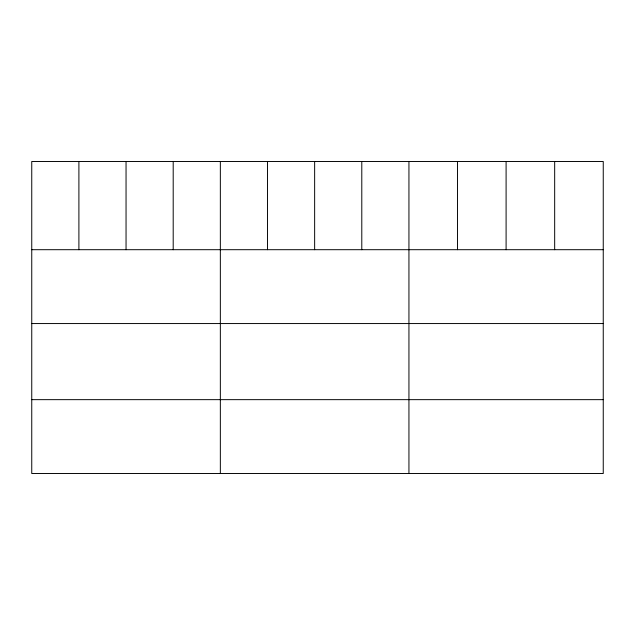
<?xml version="1.0" encoding="UTF-8"?>
<svg xmlns="http://www.w3.org/2000/svg" width="635" height="635" viewBox="0 0 635 635"><rect width="100%" height="100%" fill="white"/><g stroke="black" fill="none" stroke-linecap="round" stroke-linejoin="round"><path stroke-width="0.95" d="M603.25 249.698L603.25 473.512L31.75 473.512L31.75 161.488L603.25 161.488L603.25 249.698L31.75 249.698M31.75 323.556L603.25 323.556M31.75 399.653L603.25 399.653M554.672 161.488L554.672 249.698M506.095 161.488L506.095 249.698M457.517 161.488L457.517 249.698M408.94 161.488L408.94 473.512M361.791 161.488L361.791 249.698M314.642 161.488L314.642 249.698M267.494 161.488L267.494 249.698M220.345 161.488L220.345 473.512M173.196 161.488L173.196 249.698M126.047 161.488L126.047 249.698M78.899 161.488L78.899 249.698"/></g></svg>
